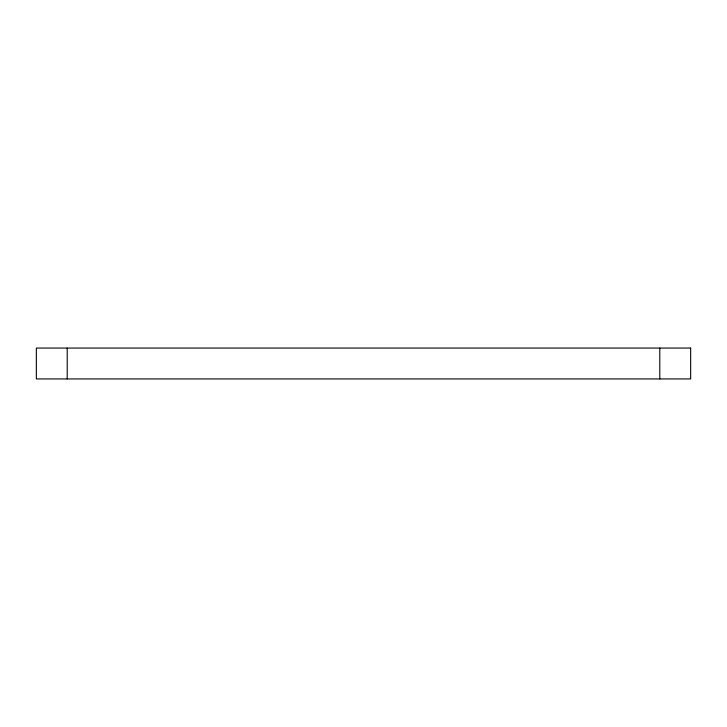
<?xml version="1.0" encoding="UTF-8"?>
<svg xmlns="http://www.w3.org/2000/svg" width="727" height="727" viewBox="0 0 727 727"><rect width="100%" height="100%" fill="white"/><g stroke="black" fill="none" stroke-linecap="round" stroke-linejoin="round"><path stroke-width="1.09" d="M659.789 348.069L659.789 378.931M67.211 348.069L67.211 378.931M690.65 348.069L36.35 348.069L36.35 378.931L690.65 378.931L690.65 348.069"/></g></svg>
